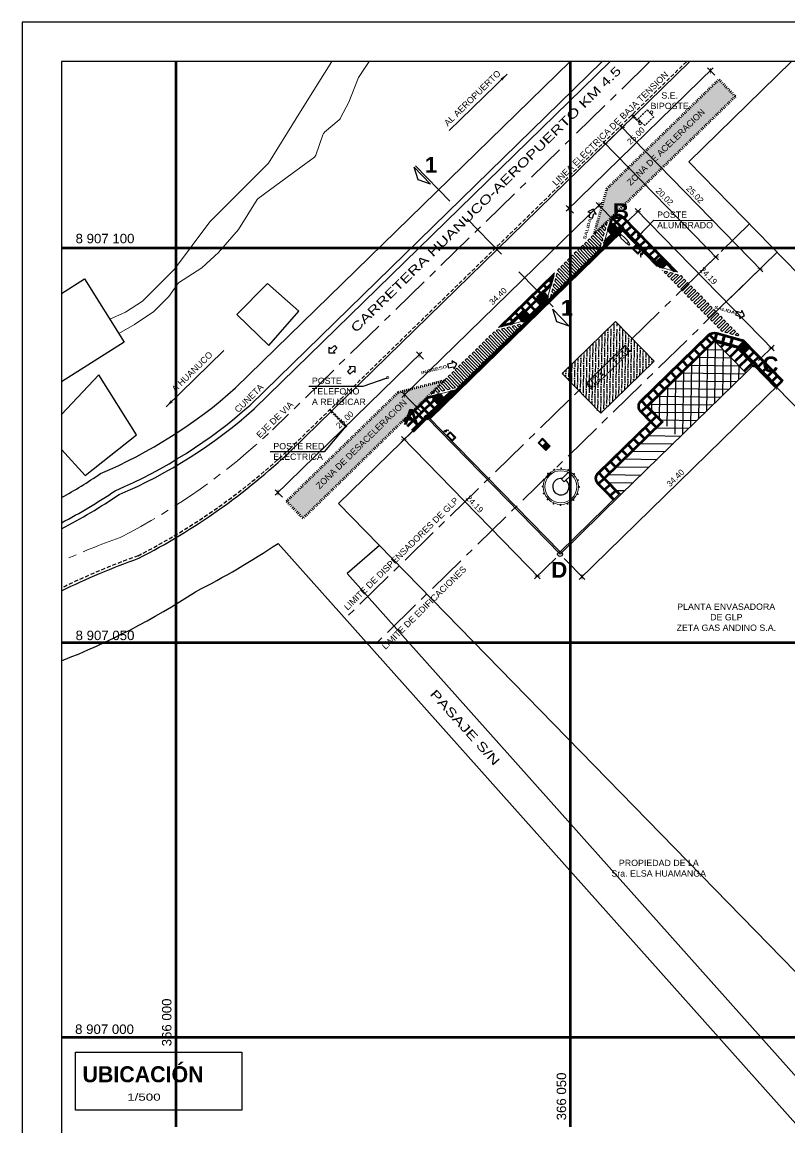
# Model space of a CAD drawing. Header units: millimetres. Extents: x 365981 to 366945, y 8906919 to 8907176.
# Drawn here: x 366648.4 to 366745.6, y 8906988.6 to 8907128.6 of the extents above; entities that cross this region are included whole.
import ezdxf
from ezdxf.enums import TextEntityAlignment as Align

# ---------------------------------------------------------------- set-up
doc = ezdxf.new("R2010")
doc.units = ezdxf.units.MM
for name, pattern in [('CENTER', [2, 1.25, -0.25, 0.25, -0.25]), ('DASHED2', [0.375, 0.25, -0.125]), ('DOT2', [3.175, 0, -3.175]), ('HIDDEN', [0.375, 0.25, -0.125])]:
    doc.linetypes.add(name, pattern=pattern)
for name, color, linetype, lineweight in [('005', 8, 'Continuous', 80), ('02', 2, 'Continuous', 20), ('MURO 2', 4, 'Continuous', 30), ('muro02', 3, 'Continuous', 18)]:
    doc.layers.add(name, color=color, linetype=linetype, lineweight=lineweight)
for name, color, linetype in [('01', 1, 'Continuous'), ('015', 40, 'Continuous'), ('02 texto', 2, 'Continuous'), ('03', 3, 'Continuous'), ('04', 4, 'Continuous'), ('AMBIENTES', 3, 'Continuous'), ('COTAS', 254, 'Continuous'), ('PROYECCIONES', 40, 'DASHED2'), ('VERTICES', 3, 'Continuous')]:
    doc.layers.add(name, color=color, linetype=linetype)
doc.styles.add('GRANDE', font='', dxfattribs={"height": 0.3})
doc.styles.add('ROMANS', font='arial.ttf', dxfattribs={"height": 0.2})
doc.styles.get("Standard").update_dxf_attribs({"font": 'arial.ttf'})
doc.styles.add('SUB-TITULOS', font='', dxfattribs={"width": 1.3, "height": 1.5})
doc.styles.add('SWIS721THBT', font='', dxfattribs={"height": 0.75})
doc.styles.add('TITLEINFO', font='arial.ttf', dxfattribs={"height": 0.2})
doc.styles.add('VERTICES', font='sanssb__.ttf')
doc.styles.get('GRANDE').set_extended_font_data('Copperplate Gothic Bold', bold=True)
doc.styles.get('SUB-TITULOS').set_extended_font_data('Arial', bold=True)
doc.styles.get('SWIS721THBT').set_extended_font_data('Swis721 Th BT')
doc.dimstyles.new('COTA UBIC', dxfattribs={"dimscale": 0.5, "dimtxt": 3, "dimasz": 1, "dimexe": 1, "dimexo": 1.5, "dimtad": 1, "dimzin": 4, "dimdsep": 46, "dimtxsty": 'SWIS721THBT', "dimblk1": 'ARCHTICK', "dimblk2": 'ARCHTICK', "dimsah": 1, "dimcen": 2.5, "dimdle": 1, "dimclrt": 3, "dimadec": 0, "dimazin": 0, "dimtfac": 1, "dimtmove": 2, "dimatfit": 0, "dimldrblk": 'ARCHTICK', "dimfxl": 1, "dimtolj": 1, "dimtzin": 0, "dimarcsym": 0})
doc.dimstyles.new('PARAPLANTA100', dxfattribs={"dimscale": 0.1, "dimtxt": 1.25, "dimasz": 1, "dimexe": 1, "dimexo": 1.5, "dimtad": 1, "dimzin": 4, "dimdsep": 46, "dimtxsty": 'ROMANS', "dimblk": 'ARCHTICK', "dimcen": 2.5, "dimdle": 1, "dimclrt": 2, "dimadec": 0, "dimazin": 0, "dimtfac": 1, "dimtmove": 2, "dimatfit": 3, "dimldrblk": 'ARCHTICK', "dimfxl": 1, "dimtolj": 1, "dimtzin": 0, "dimarcsym": 0})
doc.dimstyles.get("Standard").update_dxf_attribs({"dimtxt": 0.18, "dimasz": 0.18, "dimexe": 0.18, "dimexo": 0.0625, "dimgap": 0.09, "dimtad": 0, "dimtih": 1, "dimtoh": 1, "dimdec": 4, "dimzin": 0, "dimdsep": 46, "dimtxsty": 'Standard', "dimcen": 0.09, "dimadec": 0, "dimazin": 0, "dimtfac": 1, "dimtdec": 4, "dimtofl": 0, "dimtmove": 0, "dimatfit": 3, "dimfxl": 1, "dimtolj": 1, "dimtzin": 0, "dimarcsym": 0})
pattern_1 = [(37.5, (139839.27506, 722722.1567), (-0.015748339527, 0.481705942253), [0, -0.38, 0, -0.425, 0, -0.40625]), (7.5, (139839.27506, 722722.1567), (0.442444176317, 0.705536516307), [0, -0.205, 0, -0.3425, 0, -0.13125]), (327.5, (139838.96756, 722722.1567), (0.778535465438, 0.001414763384), [0, -0.125, 0, -0.45, 0, -0.5875]), (317.5, (139838.96756, 722722.1567), (0.751531651143, 0.219418891234), [0, -0.0625, 0, -0.295, 0, -0.3375])]

# ---------------------------------------------------------------- blocks, each defined once
blk = doc.blocks.new('_ArchTick')
at = {"color": 0, "linetype": 'ByBlock', "const_width": 0.15}
blk.add_lwpolyline([(-0.5, -0.5), (0.5, 0.5)], dxfattribs=at)
blk = doc.blocks.new('*D65')
at = {"layer": 'COTAS', "color": 0, "lineweight": -2, "ltscale": 2, "transparency": 16777216}
for p, q in [((366720.75, 8907111.61), (366722.73, 8907113.54)), ((366736.7, 8907098.51), (366722.02, 8907113.55)), ((366734.73, 8907097.28), (366736.71, 8907099.21))]:
    blk.add_line(p, q, dxfattribs=at)
at = {"layer": 'Defpoints', "color": 0, "ltscale": 2, "transparency": 16777216}
for p in [(366722.37, 8907113.2), (366720.21, 8907111.09), (366734.19, 8907096.76)]:
    blk.add_point(p, dxfattribs=at)
at = {"layer": 'COTAS', "color": 0, "lineweight": -2, "ltscale": 2, "transparency": 16777216, "xscale": 0.5, "yscale": 0.5, "zscale": 0.5}
for p, rotation in [((366722.37, 8907113.2), 134.2896569517752), ((366736.35, 8907098.87), 314.2896569517752)]:
    blk.add_blockref('_ArchTick', p, dxfattribs=dict(at, rotation=rotation))
at = {"layer": 'COTAS', "color": 3, "ltscale": 2, "transparency": 16777216, "insert": (366729.86, 8907106.51), "char_height": 0.75, "attachment_point": 5, "rotation": 314.2897, "style": 'SWIS721THBT'}
blk.add_mtext('\\A1;20.02', dxfattribs=at)
blk = doc.blocks.new('*D58')
at = {"layer": 'COTAS', "color": 0, "lineweight": -2, "ltscale": 2, "transparency": 16777216}
for p, q in [((366720.75, 8907111.61), (366724.85, 8907115.61)), ((366742.31, 8907096.99), (366724.14, 8907115.62)), ((366738.22, 8907093.7), (366742.32, 8907097.7))]:
    blk.add_line(p, q, dxfattribs=at)
at = {"layer": 'Defpoints', "color": 0, "ltscale": 2, "transparency": 16777216}
for p in [(366724.49, 8907115.26), (366720.21, 8907111.09), (366737.68, 8907093.18)]:
    blk.add_point(p, dxfattribs=at)
at = {"layer": 'COTAS', "color": 0, "lineweight": -2, "ltscale": 2, "transparency": 16777216, "xscale": 0.5, "yscale": 0.5, "zscale": 0.5}
for p, rotation in [((366724.49, 8907115.26), 134.289656952135), ((366741.96, 8907097.35), 314.289656952135)]:
    blk.add_blockref('_ArchTick', p, dxfattribs=dict(at, rotation=rotation))
at = {"layer": 'COTAS', "color": 3, "ltscale": 2, "transparency": 16777216, "insert": (366733.72, 8907106.78), "char_height": 0.75, "attachment_point": 5, "rotation": 314.2897, "style": 'SWIS721THBT'}
blk.add_mtext('\\A1;25.02', dxfattribs=at)
blk = doc.blocks.new('*D59')
at = {"layer": 'COTAS', "color": 0, "lineweight": -2, "ltscale": 2, "transparency": 16777216}
for p, q in [((366717.41, 8907104.65), (366736.02, 8907122.81)), ((366736.22, 8907121.88), (366735.31, 8907122.82)), ((366718.32, 8907104.43), (366717.41, 8907105.36))]:
    blk.add_line(p, q, dxfattribs=at)
at = {"layer": 'Defpoints', "color": 0, "ltscale": 2, "transparency": 16777216}
for p in [(366735.66, 8907122.46), (366736.74, 8907121.35), (366718.85, 8907103.89)]:
    blk.add_point(p, dxfattribs=at)
at = {"layer": 'COTAS', "color": 0, "lineweight": -2, "ltscale": 2, "transparency": 16777216, "xscale": 0.5, "yscale": 0.5, "zscale": 0.5}
for p, rotation in [((366735.66, 8907122.46), 44.28965695500136), ((366717.76, 8907105), 224.2896569550014)]:
    blk.add_blockref('_ArchTick', p, dxfattribs=dict(at, rotation=rotation))
at = {"layer": 'COTAS', "color": 3, "ltscale": 2, "transparency": 16777216, "insert": (366726.23, 8907114.22), "char_height": 0.75, "attachment_point": 5, "rotation": 44.2897, "style": 'SWIS721THBT'}
blk.add_mtext('\\A1;25.00', dxfattribs=at)
blk = doc.blocks.new('*D60')
at = {"layer": 'COTAS', "color": 0, "lineweight": -2, "ltscale": 2, "transparency": 16777216}
for p, q in [((366680.51, 8907068.66), (366699.12, 8907086.81)), ((366699.32, 8907085.89), (366698.41, 8907086.82)), ((366681.43, 8907068.43), (366680.52, 8907069.36))]:
    blk.add_line(p, q, dxfattribs=at)
at = {"layer": 'Defpoints', "color": 0, "ltscale": 2, "transparency": 16777216}
for p in [(366698.76, 8907086.46), (366699.85, 8907085.35), (366681.95, 8907067.89)]:
    blk.add_point(p, dxfattribs=at)
at = {"layer": 'COTAS', "color": 0, "lineweight": -2, "ltscale": 2, "transparency": 16777216, "xscale": 0.5, "yscale": 0.5, "zscale": 0.5}
for p, rotation in [((366698.76, 8907086.46), 44.28965695500136), ((366680.87, 8907069.01), 224.2896569550014)]:
    blk.add_blockref('_ArchTick', p, dxfattribs=dict(at, rotation=rotation))
at = {"layer": 'COTAS', "color": 3, "ltscale": 2, "transparency": 16777216, "insert": (366689.33, 8907078.23), "char_height": 0.75, "attachment_point": 5, "rotation": 44.2897, "style": 'SWIS721THBT'}
blk.add_mtext('\\A1;25.00', dxfattribs=at)
blk = doc.blocks.new('TRANSFEREGLP')
at = {"layer": '01'}
for p, q in [((0.65, 0.3), (0.65, -0.3)), ((0.67, 0.3), (0.67, -0.3)), ((0.7, 0.3), (0.7, -0.3)), ((0.72, 0.3), (0.72, -0.3)), ((0.75, 0.3), (0.75, -0.3)), ((0.78, 0.3), (0.78, -0.3)), ((0.8, 0.3), (0.8, -0.3)), ((0.83, 0.3), (0.83, -0.3)), ((0.85, 0.3), (0.85, -0.3)), ((0.88, 0.3), (0.88, -0.3)), ((0.9, 0.3), (0.9, -0.3)), ((0.93, 0.3), (0.93, -0.3)), ((0.95, 0.3), (0.95, -0.3)), ((0.98, 0.3), (0.98, -0.3)), ((1, 0.3), (1, -0.3)), ((1.03, 0.3), (1.03, -0.3)), ((1.05, 0.3), (1.05, -0.3)), ((1.08, 0.3), (1.08, -0.3)), ((1.1, 0.3), (1.1, -0.3)), ((1.13, 0.3), (1.13, -0.3)), ((1.15, 0.3), (1.15, -0.3)), ((1.18, 0.3), (1.18, -0.3)), ((1.2, 0.3), (1.2, -0.3)), ((1.23, 0.3), (1.23, -0.3))]:
    blk.add_line(p, q, dxfattribs=at)
for points in [[(1.35, 0.4), (-0.05, 0.4), (-0.05, -0.4), (1.35, -0.4)], [(1.3, 0.35), (0, 0.35), (0, -0.35), (1.3, -0.35)], [(1.25, 0.3), (0.05, 0.3), (0.05, -0.3), (1.25, -0.3)]]:
    blk.add_lwpolyline(points, close=True, dxfattribs=at)
blk = doc.blocks.new('*D61')
at = {"layer": 'COTAS', "color": 0, "lineweight": -2, "ltscale": 2, "transparency": 16777216}
for p, q in [((366696.57, 8907081.04), (366721.91, 8907105.76)), ((366723.82, 8907103.09), (366721.21, 8907105.77)), ((366699.2, 8907079.06), (366696.58, 8907081.75))]:
    blk.add_line(p, q, dxfattribs=at)
at = {"layer": 'Defpoints', "color": 0, "ltscale": 2, "transparency": 16777216}
for p in [(366721.55, 8907105.41), (366724.35, 8907102.55), (366699.72, 8907078.52)]:
    blk.add_point(p, dxfattribs=at)
at = {"layer": 'COTAS', "color": 0, "lineweight": -2, "ltscale": 2, "transparency": 16777216, "xscale": 0.5, "yscale": 0.5, "zscale": 0.5}
for p, rotation in [((366721.55, 8907105.41), 44.28965694932911), ((366696.93, 8907081.39), 224.2896569493291)]:
    blk.add_blockref('_ArchTick', p, dxfattribs=dict(at, rotation=rotation))
at = {"layer": 'COTAS', "color": 3, "ltscale": 2, "transparency": 16777216, "insert": (366708.76, 8907093.89), "char_height": 0.75, "attachment_point": 5, "rotation": 44.2897, "style": 'SWIS721THBT'}
blk.add_mtext('\\A1;34.40', dxfattribs=at)
blk = doc.blocks.new('*D62')
at = {"layer": 'COTAS', "color": 0, "lineweight": -2, "ltscale": 2, "transparency": 16777216}
for p, q in [((366724.88, 8907103.07), (366726.85, 8907104.99)), ((366726.15, 8907105), (366743.74, 8907086.97)), ((366741.78, 8907085.76), (366743.74, 8907087.68))]:
    blk.add_line(p, q, dxfattribs=at)
at = {"layer": 'Defpoints', "color": 0, "ltscale": 2, "transparency": 16777216}
for p in [(366724.35, 8907102.55), (366743.39, 8907087.33), (366741.24, 8907085.23)]:
    blk.add_point(p, dxfattribs=at)
at = {"layer": 'COTAS', "color": 0, "lineweight": -2, "ltscale": 2, "transparency": 16777216, "xscale": 0.5, "yscale": 0.5, "zscale": 0.5}
for p, rotation in [((366726.5, 8907104.64), 134.2896569620756), ((366743.39, 8907087.33), 314.2896569620756)]:
    blk.add_blockref('_ArchTick', p, dxfattribs=dict(at, rotation=rotation))
at = {"layer": 'COTAS', "color": 3, "ltscale": 2, "transparency": 16777216, "insert": (366735.43, 8907096.47), "char_height": 0.75, "attachment_point": 5, "rotation": 314.2897, "style": 'SWIS721THBT'}
blk.add_mtext('\\A1;24.19', dxfattribs=at)
blk = doc.blocks.new('*D63')
at = {"layer": 'COTAS', "color": 0, "lineweight": -2, "ltscale": 2, "transparency": 16777216}
for p, q in [((366699.18, 8907078), (366696.5, 8907075.38)), ((366696.51, 8907076.09), (366714.1, 8907058.06)), ((366716.07, 8907060.69), (366713.39, 8907058.07))]:
    blk.add_line(p, q, dxfattribs=at)
at = {"layer": 'Defpoints', "color": 0, "ltscale": 2, "transparency": 16777216}
for p in [(366699.72, 8907078.52), (366716.61, 8907061.21), (366713.75, 8907058.42)]:
    blk.add_point(p, dxfattribs=at)
at = {"layer": 'COTAS', "color": 0, "lineweight": -2, "ltscale": 2, "transparency": 16777216, "xscale": 0.5, "yscale": 0.5, "zscale": 0.5}
for p, rotation in [((366696.86, 8907075.73), 134.2896569435139), ((366713.75, 8907058.42), 314.2896569435139)]:
    blk.add_blockref('_ArchTick', p, dxfattribs=dict(at, rotation=rotation))
at = {"layer": 'COTAS', "color": 3, "ltscale": 2, "transparency": 16777216, "insert": (366705.79, 8907067.55), "char_height": 0.75, "attachment_point": 5, "rotation": 314.2897, "style": 'SWIS721THBT'}
blk.add_mtext('\\A1;24.19', dxfattribs=at)
blk = doc.blocks.new('*D64')
at = {"layer": 'COTAS', "color": 0, "lineweight": -2, "ltscale": 2, "transparency": 16777216}
for p, q in [((366741.76, 8907084.7), (366744.38, 8907082.01)), ((366719.05, 8907058), (366744.39, 8907082.72)), ((366717.14, 8907060.67), (366719.75, 8907057.99))]:
    blk.add_line(p, q, dxfattribs=at)
at = {"layer": 'Defpoints', "color": 0, "ltscale": 2, "transparency": 16777216}
for p in [(366741.24, 8907085.23), (366744.03, 8907082.37), (366716.61, 8907061.21)]:
    blk.add_point(p, dxfattribs=at)
at = {"layer": 'COTAS', "color": 0, "lineweight": -2, "ltscale": 2, "transparency": 16777216, "xscale": 0.5, "yscale": 0.5, "zscale": 0.5}
for p, rotation in [((366744.03, 8907082.37), 44.28965695100803), ((366719.4, 8907058.35), 224.2896569510081)]:
    blk.add_blockref('_ArchTick', p, dxfattribs=dict(at, rotation=rotation))
at = {"layer": 'COTAS', "color": 3, "ltscale": 2, "transparency": 16777216, "insert": (366731.24, 8907070.85), "char_height": 0.75, "attachment_point": 5, "rotation": 44.2897, "style": 'SWIS721THBT'}
blk.add_mtext('\\A1;34.40', dxfattribs=at)

msp = doc.modelspace()

# ---------------------------------------------------------------- hatches: boundary and pattern name
at = {"layer": '005', "ltscale": 2}
h = msp.add_hatch(dxfattribs=at)
h.set_pattern_fill('AR-SAND', color=256, scale=0.25)
h.set_pattern_definition(pattern_1)
h.paths.add_polyline_path([(366738.839, 8907119.2), (366736.744, 8907121.347), (366722.568, 8907107.518), (366720.943, 8907101.742)])
at = {"layer": '005'}
h = msp.add_hatch(dxfattribs=at)
h.set_pattern_fill('_USER', color=256, scale=0.2, angle=-45.71034, pattern_type=0)
h.set_pattern_definition([(314.289657, (368081.1829, 8907846.1163), (0.14316376, 0.139657215), [])])
h.paths.add_polyline_path([(366724.485, 8907102.194), (366724.345, 8907102.337), (366699.968, 8907078.557), (366700.108, 8907078.414)])
at = {"layer": '005', "ltscale": 2}
h = msp.add_hatch(dxfattribs=at)
h.set_pattern_fill('AR-SAND', color=256, scale=0.25)
h.set_pattern_definition(pattern_1)
h.paths.add_polyline_path([(366701.94, 8907083.205), (366696.126, 8907081.724), (366681.95, 8907067.895), (366684.045, 8907065.747)])
at = {"layer": '015', "ltscale": 4}
h = msp.add_hatch(dxfattribs=at)
h.set_pattern_fill('ANSI36', color=256, scale=3, angle=224.03876, style=0)
h.set_pattern_definition([(269.0387633063, (5892911.1475, 2865492.42896), (0.363938005065, -0.662448632703), [0.9375, -0.1875, 0, -0.1875])])
h.paths.add_polyline_path([(366723.664, 8907090.678), (366716.872, 8907084.11), (366721.738, 8907079.078), (366728.53, 8907085.646)])
at = {"layer": '015', "ltscale": 2}
h = msp.add_hatch(dxfattribs=at)
h.set_pattern_fill('_USER', color=256, angle=179.28966, pattern_type=0)
h.set_pattern_definition([(179.28965695, (5918999.9012, 2889865.4476), (-0.01239750743, -0.99992314795), [])])
h.paths.add_polyline_path([(366740.165, 8907084.186), (366736.255, 8907088.194), (366727.769, 8907079.916), (366729.689, 8907077.948), (366722.352, 8907070.79), (366724.342, 8907068.75)])
h = msp.add_hatch(dxfattribs=at)
h.set_pattern_fill('_USER', color=256, angle=89.28966, pattern_type=0)
h.set_pattern_definition([(89.28965695, (139838.3186, 722734.6785), (-0.99992314795, 0.01239750743), [])])
h.paths.add_polyline_path([(366727.769, 8907079.916), (366731.68, 8907075.908), (366740.165, 8907084.186), (366736.255, 8907088.194)])

# ---------------------------------------------------------------- linework, layer by layer
at = {"color": 2}
msp.add_lwpolyline([(366945.436, 8907128.622), (366648.436, 8907128.622), (366648.436, 8906918.622), (366945.436, 8906918.622)], close=True, dxfattribs=at)
at = {"color": 5}
msp.add_lwpolyline([(366940.436, 8907123.622), (366653.436, 8907123.622), (366653.436, 8906923.622), (366940.436, 8906923.622)], close=True, dxfattribs=at)
at = {"layer": '005', "color": 8}
for p, q in [((366667.909, 8907123.622), (366667.909, 8906988.622)), ((366717.909, 8907123.622), (366717.909, 8906988.622)), ((366653.436, 8907100), (366855.047, 8907100)), ((366653.436, 8907050), (366855.047, 8907050)), ((366653.436, 8907000), (366855.047, 8907000))]:
    msp.add_line(p, q, dxfattribs=at)
at = {"layer": '005'}
for p, q in [((366724.349, 8907102.69), (366723.232, 8907103.836)), ((366722.658, 8907102.297), (366723.304, 8907103.067)), ((366723.304, 8907103.067), (366722.712, 8907102.49)), ((366723.373, 8907101.85), (366722.787, 8907102.451)), ((366723.452, 8907101.912), (366722.851, 8907102.528)), ((366723.53, 8907101.975), (366722.916, 8907102.605)), ((366723.043, 8907102.813), (366722.937, 8907102.921)), ((366723.609, 8907102.038), (366722.981, 8907102.682)), ((366723.688, 8907102.1), (366723.045, 8907102.759)), ((366723.766, 8907102.163), (366723.11, 8907102.836)), ((366723.845, 8907102.226), (366723.174, 8907102.913)), ((366723.923, 8907102.288), (366723.239, 8907102.99)), ((366724.002, 8907102.351), (366723.304, 8907103.067)), ((366724.349, 8907102.69), (366725.065, 8907103.389)), ((366724.943, 8907102.082), (366725.659, 8907102.78)), ((366723.216, 8907101.724), (366722.224, 8907100.757)), ((366722.658, 8907102.297), (366723.216, 8907101.724)), ((366723.295, 8907101.787), (366722.722, 8907102.374)), ((366723.216, 8907101.724), (366724.002, 8907102.351)), ((366725.537, 8907101.473), (366726.252, 8907102.172)), ((366726.13, 8907100.865), (366726.846, 8907101.563)), ((366726.724, 8907100.256), (366727.439, 8907100.955)), ((366727.317, 8907099.648), (366728.033, 8907100.346)), ((366727.317, 8907099.648), (366728.033, 8907100.346)), ((366727.911, 8907099.04), (366728.627, 8907099.738)), ((366728.504, 8907098.431), (366729.22, 8907099.129)), ((366729.504, 8907098.838), (366728.788, 8907098.14)), ((366729.567, 8907098.76), (366728.865, 8907098.075)), ((366729.629, 8907098.681), (366728.942, 8907098.011)), ((366729.692, 8907098.602), (366729.019, 8907097.946)), ((366729.755, 8907098.524), (366729.096, 8907097.881)), ((366729.818, 8907098.445), (366729.173, 8907097.817)), ((366729.88, 8907098.367), (366729.25, 8907097.752)), ((366729.943, 8907098.288), (366729.327, 8907097.688)), ((366730.006, 8907098.21), (366729.404, 8907097.623)), ((366730.131, 8907098.053), (366729.504, 8907098.838)), ((366729.558, 8907097.494), (366728.788, 8907098.14)), ((366730.068, 8907098.131), (366729.481, 8907097.558)), ((366729.558, 8907097.494), (366730.131, 8907098.053)), ((366730.133, 8907098.05), (366731.101, 8907097.058)), ((366713.722, 8907093.72), (366715.553, 8907095.507)), ((366715.511, 8907095.725), (366715.222, 8907096.021)), ((366714.507, 8907094.347), (366713.722, 8907093.72)), ((366714.209, 8907094.195), (366713.79, 8907094.625)), ((366714.743, 8907093.389), (366714.115, 8907094.033)), ((366714.808, 8907093.466), (366714.193, 8907094.096)), ((366714.872, 8907093.543), (366714.272, 8907094.159)), ((366714.937, 8907093.62), (366714.35, 8907094.221)), ((366715.002, 8907093.697), (366714.429, 8907094.284)), ((366714.925, 8907094.893), (366714.506, 8907095.323)), ((366714.507, 8907094.347), (366715.499, 8907095.314)), ((366714.507, 8907094.347), (366715.066, 8907093.774)), ((366713.476, 8907092.083), (366712.358, 8907093.228)), ((366714.191, 8907092.781), (366713.074, 8907093.926)), ((366714.42, 8907093.004), (366713.722, 8907093.72)), ((366714.485, 8907093.081), (366713.8, 8907093.783)), ((366714.549, 8907093.158), (366713.879, 8907093.845)), ((366714.614, 8907093.235), (366713.958, 8907093.908)), ((366714.679, 8907093.312), (366714.036, 8907093.971)), ((366715.066, 8907093.774), (366714.42, 8907093.004)), ((366712, 8907092.04), (366710.169, 8907090.254)), ((366711.354, 8907091.271), (366710.362, 8907090.303)), ((366711.346, 8907091.402), (366710.927, 8907091.831)), ((366711.354, 8907091.271), (366712, 8907092.04)), ((366711.354, 8907091.271), (366711.913, 8907090.698)), ((366711.991, 8907090.761), (366711.419, 8907091.348)), ((366712.07, 8907090.823), (366711.483, 8907091.425)), ((366712.149, 8907090.886), (366711.548, 8907091.502)), ((366712.227, 8907090.949), (366711.613, 8907091.579)), ((366712.76, 8907091.384), (366711.643, 8907092.53)), ((366712.306, 8907091.011), (366711.677, 8907091.656)), ((366712.384, 8907091.074), (366711.742, 8907091.733)), ((366712.463, 8907091.137), (366711.806, 8907091.81)), ((366712.541, 8907091.199), (366711.871, 8907091.887)), ((366711.913, 8907090.698), (366712.699, 8907091.325)), ((366712.62, 8907091.262), (366711.936, 8907091.963)), ((366712.699, 8907091.325), (366712, 8907092.04)), ((366710.63, 8907090.704), (366710.211, 8907091.133)), ((366735.796, 8907087.886), (366735.097, 8907088.602)), ((366736.227, 8907088.306), (366735.529, 8907089.022)), ((366736.227, 8907088.306), (366736.481, 8907089.199)), ((366736.481, 8907089.199), (366736.227, 8907088.306)), ((366737.225, 8907088.024), (366737.479, 8907088.916)), ((366737.479, 8907088.916), (366737.225, 8907088.024)), ((366738.223, 8907087.742), (366738.478, 8907088.634)), ((366738.478, 8907088.634), (366738.223, 8907087.742)), ((366734.311, 8907086.437), (366733.612, 8907087.153)), ((366735.053, 8907087.161), (366734.355, 8907087.877)), ((366736.227, 8907088.306), (366739.201, 8907087.466)), ((366736.255, 8907088.194), (366736.255, 8907088.194)), ((366736.255, 8907088.194), (366738.859, 8907087.458)), ((366736.399, 8907088.047), (366736.483, 8907088.13)), ((366736.992, 8907087.439), (366737.427, 8907087.863)), ((366737.586, 8907086.83), (366738.371, 8907087.596)), ((366738.179, 8907086.222), (366739.146, 8907087.165)), ((366739.864, 8907088.075), (366739.22, 8907087.447)), ((366739.291, 8907087.516), (366739.918, 8907086.731)), ((366739.354, 8907087.438), (366739.941, 8907088.01)), ((366739.417, 8907087.359), (366740.018, 8907087.946)), ((366739.479, 8907087.281), (366740.095, 8907087.881)), ((366739.542, 8907087.202), (366740.172, 8907087.817)), ((366739.605, 8907087.124), (366740.249, 8907087.752)), ((366739.864, 8907088.075), (366739.638, 8907088.306)), ((366739.667, 8907087.045), (366740.326, 8907087.687)), ((366739.73, 8907086.966), (366740.403, 8907087.623)), ((366739.793, 8907086.888), (366740.48, 8907087.558)), ((366739.855, 8907086.809), (366740.557, 8907087.494)), ((366739.864, 8907088.075), (366740.634, 8907087.429)), ((366739.918, 8907086.731), (366740.634, 8907087.429)), ((366732.825, 8907084.988), (366732.127, 8907085.704)), ((366733.568, 8907085.713), (366732.87, 8907086.429)), ((366738.773, 8907085.613), (366739.739, 8907086.556)), ((366739.366, 8907085.005), (366740.333, 8907085.948)), ((366740.512, 8907086.122), (366741.227, 8907086.821)), ((366741.105, 8907085.514), (366741.821, 8907086.212)), ((366741.699, 8907084.905), (366742.414, 8907085.604)), ((366731.34, 8907083.54), (366730.642, 8907084.256)), ((366732.083, 8907084.264), (366731.385, 8907084.98)), ((366739.96, 8907084.397), (366740.926, 8907085.339)), ((366742.292, 8907084.297), (366743.008, 8907084.995)), ((366742.886, 8907083.688), (366743.602, 8907084.387)), ((366729.855, 8907082.091), (366729.157, 8907082.807)), ((366730.598, 8907082.815), (366729.9, 8907083.531)), ((366743.479, 8907083.08), (366744.195, 8907083.778)), ((366744.073, 8907082.472), (366744.789, 8907083.17)), ((366701.343, 8907081.505), (366700.557, 8907080.878)), ((366700.557, 8907080.878), (366701.149, 8907081.455)), ((366701.837, 8907080.855), (366701.264, 8907081.442)), ((366701.343, 8907081.505), (366701.902, 8907080.932)), ((366701.549, 8907080.449), (366702.909, 8907081.775)), ((366701.902, 8907080.932), (366702.894, 8907081.9)), ((366729.113, 8907081.367), (366728.415, 8907082.083)), ((366700.004, 8907078.942), (366698.887, 8907080.087)), ((366700.72, 8907079.64), (366699.603, 8907080.785)), ((366701.256, 8907080.162), (366700.557, 8907080.878)), ((366700.738, 8907081.054), (366700.587, 8907081.209)), ((366701.32, 8907080.239), (366700.636, 8907080.941)), ((366701.385, 8907080.316), (366700.715, 8907081.003)), ((366701.449, 8907080.393), (366700.793, 8907081.066)), ((366701.514, 8907080.47), (366700.872, 8907081.129)), ((366701.579, 8907080.547), (366700.95, 8907081.191)), ((366701.643, 8907080.624), (366701.029, 8907081.254)), ((366701.708, 8907080.701), (366701.107, 8907081.317)), ((366701.772, 8907080.778), (366701.186, 8907081.379)), ((366701.902, 8907080.932), (366701.256, 8907080.162)), ((366727.628, 8907079.918), (366726.93, 8907080.634)), ((366728.37, 8907080.642), (366727.672, 8907081.358)), ((366698.573, 8907077.545), (366697.456, 8907078.69)), ((366699.289, 8907078.243), (366698.171, 8907079.389)), ((366727.628, 8907079.918), (366726.912, 8907079.22)), ((366728.239, 8907079.292), (366727.523, 8907078.593)), ((366728.85, 8907078.665), (366728.134, 8907077.967)), ((366728.097, 8907076.534), (366727.398, 8907077.249)), ((366728.832, 8907077.251), (366728.134, 8907077.967)), ((366726.625, 8907075.098), (366725.927, 8907075.814)), ((366727.361, 8907075.816), (366726.663, 8907076.532)), ((366725.889, 8907074.381), (366725.191, 8907075.096)), ((366724.418, 8907072.945), (366723.72, 8907073.661)), ((366725.154, 8907073.663), (366724.455, 8907074.379)), ((366722.947, 8907071.51), (366722.248, 8907072.226)), ((366723.682, 8907072.227), (366722.984, 8907072.943)), ((366722.211, 8907070.792), (366721.495, 8907070.094)), ((366722.211, 8907070.792), (366721.513, 8907071.508)), ((366722.949, 8907070.036), (366722.233, 8907069.338)), ((366723.686, 8907069.28), (366722.97, 8907068.582))]:
    msp.add_line(p, q, dxfattribs=at)
at = {"layer": '005', "linetype": 'DOT2', "ltscale": 0.05}
for points in [[(366736.744, 8907121.347), (366738.839, 8907119.2), (366720.943, 8907101.742), (366722.568, 8907107.518), (366736.744, 8907121.347)], [(366681.95, 8907067.895), (366696.126, 8907081.724), (366701.94, 8907083.205), (366684.045, 8907065.747), (366681.95, 8907067.895)]]:
    msp.add_lwpolyline(points, dxfattribs=at)
at = {"layer": '005'}
for points in [[(366731.294, 8907097.003), (366724.576, 8907103.89, 0.4142136), (366723.304, 8907103.905), (366723.18, 8907103.784), (366722.855, 8907102.629)], [(366723.415, 8907068.125), (366721.425, 8907070.165, -0.4142136), (366721.441, 8907071.438), (366728.134, 8907077.967), (366726.842, 8907079.291, -0.4142136), (366726.858, 8907080.564), (366735.427, 8907088.924, -0.2682782), (366736.495, 8907089.195), (366739.831, 8907088.252), (366744.82, 8907083.138)]]:
    msp.add_lwpolyline(points, format="xyb", dxfattribs=at)
for points in [[(366723.443, 8907102.924), (366724.507, 8907103.961)], [(366722.17, 8907100.564), (366724.349, 8907102.69), (366729.365, 8907097.548)], [(366710.312, 8907090.393), (366709.149, 8907090.097), (366715.735, 8907096.522), (366715.41, 8907095.367)], [(366712.14, 8907091.897), (366713.861, 8907093.577)], [(366715.012, 8907093.581), (366712.359, 8907090.994)], [(366736.227, 8907088.306), (366727.628, 8907079.918), (366729.548, 8907077.95), (366722.211, 8907070.792), (366724.131, 8907068.824)], [(366744.104, 8907082.44), (366739.201, 8907087.466)], [(366697.861, 8907076.85), (366703.087, 8907081.949)], [(366701.006, 8907081.316), (366699.843, 8907081.019), (366696.743, 8907077.996)], [(366697.302, 8907077.423), (366700.697, 8907080.735)]]:
    msp.add_lwpolyline(points, dxfattribs=at)
msp.add_lwpolyline([(366700.108, 8907078.414), (366724.485, 8907102.194), (366724.345, 8907102.337), (366699.968, 8907078.557)], close=True, dxfattribs=at)
at = {"layer": '015', "linetype": 'HIDDEN', "ltscale": 2}
msp.add_line((366732.64, 8907123.602), (366682.439, 8907074.631), dxfattribs=at)
at = {"layer": '015', "linetype": 'HIDDEN'}
for points in [[(366726.633, 8907115.881), (366725.702, 8907116.835), (366725.775, 8907116.905), (366726.706, 8907115.952)], [(366689.354, 8907077.471), (366687.402, 8907079.472), (366687.474, 8907079.543), (366689.427, 8907077.542)]]:
    msp.add_lwpolyline(points, dxfattribs=at)
msp.add_lwpolyline([(366727.348, 8907115.506), (366726.51, 8907116.365), (366727.656, 8907117.483), (366728.494, 8907116.624)], close=True, dxfattribs=at)
at = {"layer": '015'}
for points in [[(366722.124, 8907101.509), (366722.218, 8907101.842), (366721.646, 8907102.428), (366721.432, 8907102.219)], [(366722.312, 8907102.176), (366722.406, 8907102.509), (366722.076, 8907102.847), (366721.861, 8907102.638)], [(366722.499, 8907102.843), (366722.593, 8907103.176), (366722.505, 8907103.266), (366722.291, 8907103.057)], [(366721.4, 8907099.673), (366721.615, 8907099.883), (366720.358, 8907101.171), (366720.143, 8907100.962)], [(366721.749, 8907100.175), (366721.843, 8907100.509), (366720.787, 8907101.59), (366720.573, 8907101.381)], [(366721.937, 8907100.842), (366722.03, 8907101.176), (366721.217, 8907102.009), (366721.002, 8907101.8)], [(366720.112, 8907098.417), (366720.326, 8907098.626), (366719.07, 8907099.915), (366718.855, 8907099.705)], [(366720.541, 8907098.836), (366720.756, 8907099.045), (366719.499, 8907100.334), (366719.284, 8907100.124)], [(366720.971, 8907099.255), (366721.185, 8907099.464), (366719.928, 8907100.752), (366719.714, 8907100.543)], [(366718.394, 8907096.741), (366718.608, 8907096.95), (366717.352, 8907098.239), (366717.137, 8907098.029)], [(366718.823, 8907097.16), (366719.038, 8907097.369), (366717.781, 8907098.658), (366717.566, 8907098.448)], [(366719.253, 8907097.579), (366719.467, 8907097.788), (366718.211, 8907099.077), (366717.996, 8907098.867)], [(366719.682, 8907097.998), (366719.897, 8907098.207), (366718.64, 8907099.496), (366718.425, 8907099.286)], [(366717.105, 8907095.484), (366717.32, 8907095.693), (366716.231, 8907096.809), (366716.138, 8907096.476)], [(366717.964, 8907096.322), (366718.179, 8907096.531), (366716.922, 8907097.82), (366716.707, 8907097.61)], [(366729.618, 8907097.165), (366729.608, 8907097.156), (366729.592, 8907097.172), (366729.592, 8907097.172)], [(366730.284, 8907096.977), (366730.027, 8907096.727), (366729.818, 8907096.941), (366729.951, 8907097.071)], [(366730.95, 8907096.789), (366730.446, 8907096.297), (366730.237, 8907096.512), (366730.617, 8907096.883)], [(366716.246, 8907094.646), (366716.461, 8907094.855), (366715.856, 8907095.475), (366715.762, 8907095.142)], [(366716.676, 8907095.065), (366716.891, 8907095.274), (366716.044, 8907096.142), (366715.95, 8907095.809)], [(366731.617, 8907096.6), (366730.865, 8907095.868), (366730.656, 8907096.082), (366731.283, 8907096.695)], [(366732.143, 8907096.276), (366731.284, 8907095.438), (366731.075, 8907095.653), (366731.934, 8907096.491)], [(366732.562, 8907095.846), (366731.703, 8907095.009), (366731.494, 8907095.223), (366732.353, 8907096.061)], [(366732.981, 8907095.417), (366732.122, 8907094.579), (366731.913, 8907094.794), (366732.772, 8907095.632)], [(366715.387, 8907093.808), (366715.602, 8907094.017), (366715.481, 8907094.141), (366715.387, 8907093.808)], [(366715.817, 8907094.227), (366716.032, 8907094.436), (366715.67, 8907094.807), (366715.575, 8907094.475)], [(366733.4, 8907094.988), (366732.541, 8907094.15), (366732.332, 8907094.364), (366733.191, 8907095.202)], [(366733.819, 8907094.558), (366732.96, 8907093.72), (366732.751, 8907093.935), (366733.61, 8907094.773)], [(366734.238, 8907094.129), (366733.379, 8907093.291), (366733.17, 8907093.505), (366734.029, 8907094.343)], [(366734.657, 8907093.699), (366733.798, 8907092.861), (366733.589, 8907093.076), (366734.448, 8907093.914)], [(366735.076, 8907093.27), (366734.217, 8907092.432), (366734.008, 8907092.646), (366734.867, 8907093.484)], [(366735.495, 8907092.84), (366734.636, 8907092.002), (366734.427, 8907092.217), (366735.286, 8907093.055)], [(366735.914, 8907092.411), (366735.055, 8907091.573), (366734.846, 8907091.787), (366735.705, 8907092.625)], [(366736.333, 8907091.981), (366735.474, 8907091.143), (366735.265, 8907091.358), (366736.123, 8907092.196)], [(366736.752, 8907091.552), (366735.893, 8907090.714), (366735.683, 8907090.928), (366736.542, 8907091.766)], [(366737.171, 8907091.122), (366736.312, 8907090.284), (366736.102, 8907090.499), (366736.961, 8907091.337)], [(366710.583, 8907089.121), (366710.797, 8907089.33), (366710.193, 8907089.95), (366709.857, 8907089.865)], [(366711.012, 8907089.54), (366711.227, 8907089.749), (366710.864, 8907090.121), (366710.528, 8907090.036)], [(366711.441, 8907089.959), (366711.656, 8907090.168), (366711.535, 8907090.292), (366711.2, 8907090.207)], [(366737.59, 8907090.693), (366736.731, 8907089.855), (366736.521, 8907090.069), (366737.38, 8907090.907)], [(366738.009, 8907090.263), (366737.15, 8907089.425), (366736.94, 8907089.64), (366737.799, 8907090.478)], [(366738.428, 8907089.834), (366737.816, 8907089.237), (366737.483, 8907089.331), (366738.218, 8907090.048)], [(366708.435, 8907087.026), (366708.65, 8907087.235), (366707.393, 8907088.524), (366707.178, 8907088.314)], [(366708.865, 8907087.445), (366709.079, 8907087.654), (366707.822, 8907088.943), (366707.608, 8907088.733)], [(366709.294, 8907087.864), (366709.509, 8907088.073), (366708.252, 8907089.362), (366708.037, 8907089.152)], [(366709.724, 8907088.283), (366709.938, 8907088.492), (366708.85, 8907089.608), (366708.514, 8907089.523)], [(366710.153, 8907088.702), (366710.368, 8907088.911), (366709.521, 8907089.779), (366709.185, 8907089.694)], [(366738.847, 8907089.404), (366738.482, 8907089.049), (366738.149, 8907089.143), (366738.637, 8907089.619)], [(366739.266, 8907088.975), (366739.149, 8907088.86), (366738.815, 8907088.954), (366739.056, 8907089.189)], [(366707.147, 8907085.769), (366707.361, 8907085.979), (366706.104, 8907087.267), (366705.89, 8907087.058)], [(366707.576, 8907086.188), (366707.791, 8907086.397), (366706.534, 8907087.686), (366706.319, 8907087.476)], [(366708.006, 8907086.607), (366708.22, 8907086.816), (366706.963, 8907088.105), (366706.749, 8907087.895)], [(366705.858, 8907084.512), (366706.073, 8907084.722), (366704.816, 8907086.01), (366704.601, 8907085.801)], [(366706.288, 8907084.931), (366706.502, 8907085.141), (366705.245, 8907086.429), (366705.031, 8907086.22)], [(366706.717, 8907085.35), (366706.932, 8907085.56), (366705.675, 8907086.848), (366705.46, 8907086.639)], [(366704.14, 8907082.836), (366704.355, 8907083.046), (366703.098, 8907084.334), (366702.883, 8907084.125)], [(366704.57, 8907083.255), (366704.784, 8907083.465), (366703.527, 8907084.753), (366703.313, 8907084.544)], [(366704.999, 8907083.674), (366705.214, 8907083.884), (366703.957, 8907085.172), (366703.742, 8907084.963)], [(366705.429, 8907084.093), (366705.643, 8907084.303), (366704.386, 8907085.591), (366704.172, 8907085.382)], [(366702.368, 8907082.075), (366702.704, 8907082.161), (366701.81, 8907083.077), (366701.595, 8907082.868)], [(366703.039, 8907082.246), (366703.375, 8907082.332), (366702.239, 8907083.496), (366702.024, 8907083.287)], [(366703.711, 8907082.417), (366703.925, 8907082.627), (366702.668, 8907083.915), (366702.454, 8907083.706)], [(366700.354, 8907081.562), (366700.689, 8907081.648), (366700.521, 8907081.82), (366700.306, 8907081.611)], [(366701.025, 8907081.733), (366701.361, 8907081.819), (366700.951, 8907082.239), (366700.736, 8907082.03)], [(366701.697, 8907081.904), (366702.032, 8907081.99), (366701.38, 8907082.658), (366701.165, 8907082.449)]]:
    msp.add_lwpolyline(points, close=True, dxfattribs=at)
msp.add_lwpolyline([(366717.535, 8907095.903), (366716.325, 8907097.143), (366716.362, 8907097.273), (366716.493, 8907097.401), (366717.749, 8907096.112), (366717.535, 8907095.903)], dxfattribs=at)
at = {"layer": '015', "linetype": 'HIDDEN', "ltscale": 2}
msp.add_lwpolyline([(366653.436, 8907056.916, -0.0272495), (366663.138, 8907060.994, 0.0705759), (366682.439, 8907074.631)], format="xyb", dxfattribs=at)
at = {"layer": '015', "ltscale": 0.02}
msp.add_lwpolyline([(366717.652, 8907071.551), (366716.79, 8907070.718), (366717.138, 8907070.358), (366718.072, 8907071.261, 0.0629154)], format="xyb", close=True, dxfattribs=at)
at = {"layer": '015'}
for centre in [(366726.972, 8907099.29), (366702.041, 8907076.786)]:
    msp.add_circle(centre, 0.1, dxfattribs=at)
at = {"layer": '015', "ltscale": 0.02}
msp.add_arc((366716.717, 8907069.743), 1.035, 82.94291, 52.37185, dxfattribs=at)
at = {"layer": '015'}
for points in [[(366726.972, 8907099.29), (366727.001, 8907099.099), (366726.789, 8907099.111), (366726.858, 8907098.843), (366726.794, 8907098.837)], [(366702.041, 8907076.786), (366702.231, 8907076.752), (366702.225, 8907076.964), (366702.49, 8907076.889), (366702.498, 8907076.952)]]:
    msp.add_spline(points, degree=3, dxfattribs=at)
at = {"layer": '02', "linetype": 'CENTER', "ltscale": 4}
for p, q in [((366728.013, 8907123.622), (366680.173, 8907076.954)), ((366740.633, 8907103.04), (366689.382, 8907053.045)), ((366744.124, 8907099.461), (366692.714, 8907049.31))]:
    msp.add_line(p, q, dxfattribs=at)
at = {"layer": '02'}
for p, q in [((366723.984, 8907101.775), (366724.084, 8907101.873)), ((366724.229, 8907101.525), (366723.984, 8907101.775)), ((366724.329, 8907101.622), (366724.084, 8907101.873)), ((366724.329, 8907101.622), (366724.229, 8907101.525)), ((366725.287, 8907100.741), (366725.086, 8907100.545)), ((366725.481, 8907100.441), (366725.381, 8907100.344))]:
    msp.add_line(p, q, dxfattribs=at)
for points in [[(366659.559, 8907090.974), (366661.541, 8907091.844), (366663.703, 8907093.241), (366667.772, 8907097.305), (366672.238, 8907103.316), (366679.547, 8907110.617, 0.0572648), (366679.66, 8907110.76), (366683.173, 8907116.398), (366685.829, 8907120.662), (366687.673, 8907123.622)], [(366660.689, 8907089.177), (366662.694, 8907090.309), (366665.125, 8907091.928), (366667.05, 8907093.85), (366668.265, 8907095.57), (366671.202, 8907097.493), (366673.329, 8907099.415), (366675.861, 8907102.349), (366678.225, 8907106.127, -0.0943766), (366678.353, 8907106.264), (366682.647, 8907109.431), (366685.489, 8907111.526, 0.1525601), (366685.665, 8907111.766), (366686.543, 8907114.33, -0.1339934), (366686.78, 8907114.678), (366688.624, 8907116.257, 0.0952231), (366688.812, 8907116.493), (366689.855, 8907118.482), (366691.07, 8907121.618), (366692.426, 8907123.622)], [(366729.172, 8907097.603), (366731.487, 8907096.949), (366724.648, 8907103.959, 0.4142136), (366723.234, 8907103.977), (366723.091, 8907103.837), (366722.116, 8907100.372), (366724.348, 8907102.549), (366729.172, 8907097.603)], [(366723.344, 8907068.055), (366721.354, 8907070.096, -0.4142136), (366721.371, 8907071.51), (366727.993, 8907077.969), (366726.771, 8907079.221, -0.4142136), (366726.788, 8907080.636), (366735.358, 8907088.995, -0.2682782), (366736.522, 8907089.291), (366739.884, 8907088.341), (366744.891, 8907083.208)]]:
    msp.add_lwpolyline(points, format="xyb", dxfattribs=at)
for points in [[(366728.883, 8907097.685), (366729.172, 8907097.603), (366724.348, 8907102.549), (366722.116, 8907100.372), (366722.035, 8907100.083), (366724.345, 8907102.337), (366728.883, 8907097.685)], [(366697.931, 8907076.779), (366703.281, 8907081.998), (366699.793, 8907081.11), (366696.674, 8907078.067)]]:
    msp.add_lwpolyline(points, dxfattribs=at)
for points in [[(366726.462, 8907099.233), (366726.929, 8907099.688), (366726.23, 8907100.404), (366725.764, 8907099.949)], [(366726.464, 8907099.374), (366726.787, 8907099.69), (366726.229, 8907100.263), (366725.905, 8907099.947)], [(366708.812, 8907089.908), (366715.933, 8907096.854), (366714.958, 8907093.389), (366712.3, 8907090.797)], [(366712.3, 8907090.797), (366714.958, 8907093.389), (366714.877, 8907093.1), (366712.591, 8907090.871)], [(366740.992, 8907085.272), (366741.1, 8907085.376), (366739.148, 8907087.377), (366738.859, 8907087.458)], [(366703.572, 8907082.072), (366699.968, 8907078.557), (366699.863, 8907078.664), (366703.281, 8907081.998)], [(366703.393, 8907075.979), (366702.927, 8907075.524), (366702.228, 8907076.24), (366702.695, 8907076.695)], [(366703.252, 8907075.981), (366702.928, 8907075.665), (366702.37, 8907076.238), (366702.693, 8907076.554)]]:
    msp.add_lwpolyline(points, close=True, dxfattribs=at)
at = {"layer": '02', "linetype": 'CENTER', "ltscale": 4}
msp.add_lwpolyline([(366653.565, 8907060.362, -0.0204), (366660.872, 8907063.316, 0.0705759), (366680.173, 8907076.954)], format="xyb", dxfattribs=at)
at = {"layer": '02', "ltscale": 0.02}
for centre, radius in [((366716.717, 8907069.743), 2.235), ((366716.717, 8907069.743), 2.035), ((366715.86, 8907071.915), 0.05), ((366716.757, 8907072.078), 0.05), ((366717.647, 8907071.885), 0.05), ((366714.575, 8907070.673), 0.05), ((366715.094, 8907071.421), 0.05), ((366718.396, 8907071.366), 0.05), ((366718.889, 8907070.6), 0.05), ((366714.383, 8907069.782), 0.05), ((366714.545, 8907068.886), 0.05), ((366718.859, 8907068.813), 0.05), ((366719.052, 8907069.704), 0.05), ((366715.039, 8907068.12), 0.05), ((366715.788, 8907067.601), 0.05), ((366716.678, 8907067.408), 0.05), ((366717.575, 8907067.571), 0.05), ((366718.341, 8907068.064), 0.05)]:
    msp.add_circle(centre, radius, dxfattribs=at)
at = {"layer": '02'}
for centre, start, end in [((366727.61, 8907103.915), 210.55045, 238.02886), ((366721.855, 8907098.301), 30.55045, 58.02886)]:
    msp.add_arc(centre, 4.21, start, end, dxfattribs=at)
at = {"layer": '03'}
for p, q in [((366675.475, 8907082.255), (366717.881, 8907123.622)), ((366721.962, 8907123.622), (366677.344, 8907080.096)), ((366722.965, 8907123.622), (366677.833, 8907079.595)), ((366733.061, 8907123.622), (366682.514, 8907074.313)), ((366733.061, 8907123.622), (366682.514, 8907074.313)), ((366741.132, 8907085.128), (366743.925, 8907082.265)), ((366741.239, 8907085.233), (366744.032, 8907082.37)), ((366699.716, 8907078.521), (366697.927, 8907076.775)), ((366699.72, 8907078.524), (366697.931, 8907076.779)), ((366699.825, 8907078.417), (366698.035, 8907076.671))]:
    msp.add_line(p, q, dxfattribs=at)
for points in [[(366780.9, 8907123.622), (366819.227, 8907077.065), (366801.273, 8907040.877), (366801.273, 8907040.877), (366757.17, 8907086.087), (366757.17, 8907086.087), (366757.17, 8907086.087), (366757.17, 8907086.087), (366732.938, 8907110.928), (366745.95, 8907123.622)], [(366653.436, 8907094.243), (366656.35, 8907096.076), (366661.394, 8907088.057), (366653.436, 8907083.024)], [(366653.436, 8907074.449), (366656.414, 8907071.175), (366662.928, 8907076.337), (366658.174, 8907083.941), (366653.436, 8907078.895)], [(366742.517, 8907083.923), (366794.176, 8907030.967), (366758.385, 8906996.053), (366688.557, 8907067.635), (366699.716, 8907078.521)], [(366724.342, 8907068.75), (366716.612, 8907061.209), (366699.72, 8907078.524), (366699.863, 8907078.664), (366716.615, 8907061.492), (366724.203, 8907068.893)], [(366680.89, 8907062.568), (366746.835, 8906988.622)], [(366693.752, 8907062.309), (366689.639, 8907058.767)], [(366689.639, 8907058.767), (366752.194, 8906988.622)]]:
    msp.add_lwpolyline(points, dxfattribs=at)
for points in [[(366720.801, 8907104.93), (366720.144, 8907104.593), (366720.435, 8907104.511), (366720.264, 8907103.902), (366720.724, 8907103.773), (366720.895, 8907104.381), (366721.186, 8907104.299)], [(366727.383, 8907099.223), (366727.49, 8907099.328), (366726.233, 8907100.616), (366726.126, 8907100.511)], [(366679.519, 8907095.485), (366675.64, 8907091.55), (366679.696, 8907087.629), (366683.513, 8907091.984), (366679.519, 8907095.485)], [(366739.998, 8907091.426), (366739.663, 8907092.085), (366739.58, 8907091.793), (366738.972, 8907091.967), (366738.841, 8907091.508), (366739.449, 8907091.334), (366739.366, 8907091.043)], [(366723.664, 8907090.678), (366716.901, 8907084.08), (366721.789, 8907079.069), (366728.552, 8907085.667)], [(366703.532, 8907085.313), (366702.911, 8907085.713), (366702.985, 8907085.42), (366702.373, 8907085.264), (366702.491, 8907084.801), (366703.103, 8907084.957), (366703.178, 8907084.664)], [(366741.239, 8907085.233), (366740.165, 8907084.186), (366740.026, 8907084.329), (366741.1, 8907085.376)], [(366655.215, 8906998.109), (366676.295, 8906998.109), (366676.295, 8906990.741), (366655.215, 8906990.741)]]:
    msp.add_lwpolyline(points, close=True, dxfattribs=at)
for points in [[(366653.436, 8907068.358, 0.0187615), (366658.372, 8907071.401, 0.0812182), (366675.475, 8907082.255)], [(366653.436, 8907065.176, 0.025656), (366660.24, 8907069.242, 0.0812182), (366677.344, 8907080.096)], [(366653.436, 8907064.418, 0.0274433), (366660.729, 8907068.741, 0.0812182), (366677.833, 8907079.595)], [(366653.436, 8907056.561, -0.0274645), (366663.212, 8907060.675, 0.0705759), (366682.514, 8907074.313)], [(366653.436, 8907047.685, 0.0513547), (366670.426, 8907056.439, 0.0279687), (366680.89, 8907062.568, 0.0279687)]]:
    msp.add_lwpolyline(points, format="xyb", dxfattribs=at)
msp.add_circle((366726.584, 8907101.573), 0.125, dxfattribs=at)
at = {"layer": '04', "linetype": 'HIDDEN', "ltscale": 25}
msp.add_line((366698.302, 8907110.416), (366717.985, 8907090.239), dxfattribs=at)
at = {"layer": '04', "ltscale": 2}
for points in [[(366698.124, 8907110.241), (366700.218, 8907108.094), (366698.634, 8907108.644), (366698.124, 8907110.241)], [(366715.686, 8907092.238), (366717.781, 8907090.091), (366716.196, 8907090.641), (366715.686, 8907092.238)], [(366740.165, 8907084.186), (366740.165, 8907084.186), (366740.165, 8907084.186), (366736.255, 8907088.194), (366727.769, 8907079.916), (366729.689, 8907077.948), (366722.352, 8907070.79), (366724.342, 8907068.75), (366740.165, 8907084.186)]]:
    msp.add_lwpolyline(points, dxfattribs=at)
at = {"layer": 'MURO 2'}
for points in [[(366687.364, 8907086.689), (366687.345, 8907087.428), (366687.557, 8907087.211), (366688.01, 8907087.652), (366688.343, 8907087.311), (366687.89, 8907086.869), (366688.102, 8907086.652)], [(366690.638, 8907084.958), (366689.899, 8907084.994), (366690.111, 8907084.778), (366689.658, 8907084.336), (366689.992, 8907083.995), (366690.444, 8907084.436), (366690.656, 8907084.219)]]:
    msp.add_lwpolyline(points, close=True, dxfattribs=at)
at = {"layer": 'muro02'}
for centre, radius in [((366728.218, 8907117.193), 0.175), ((366726.786, 8907115.796), 0.175), ((366694.772, 8907083.589), 0.125), ((366689.47, 8907077.424), 0.125)]:
    msp.add_circle(centre, radius, dxfattribs=at)
at = {"layer": 'PROYECCIONES', "ltscale": 0.5}
for p, q in [((366725.439, 8907086.891), (366724.81, 8907087.535)), ((366725.511, 8907086.961), (366724.882, 8907087.605)), ((366720.643, 8907082.213), (366720.015, 8907082.857)), ((366720.571, 8907082.143), (366719.943, 8907082.787))]:
    msp.add_line(p, q, dxfattribs=at)
msp.add_lwpolyline([(366721.107, 8907082.596), (366725.044, 8907086.437, 1), (366724.346, 8907087.152), (366720.409, 8907083.312, 1)], format="xyb", close=True, dxfattribs=at)
for points in [[(366724.905, 8907086.58), (366724.261, 8907085.951), (366723.842, 8907086.381), (366724.486, 8907087.009)], [(366723.815, 8907085.656), (366723.672, 8907085.517), (366723.392, 8907085.803), (366723.536, 8907085.943)], [(366722.061, 8907083.945), (366721.918, 8907083.806), (366721.639, 8907084.092), (366721.782, 8907084.232)], [(366721.612, 8907083.368), (366720.968, 8907082.739), (366720.549, 8907083.169), (366721.193, 8907083.797)]]:
    msp.add_lwpolyline(points, close=True, dxfattribs=at)
for centre in [(366724.846, 8907087.57), (366725.475, 8907086.926), (366719.979, 8907082.822), (366720.607, 8907082.178)]:
    msp.add_circle(centre, 0.05, dxfattribs=at)
at = {"layer": 'VERTICES', "color": 2}
for centre in [(366724.348, 8907102.549), (366741.239, 8907085.233), (366699.72, 8907078.524), (366716.612, 8907061.209)]:
    msp.add_circle(centre, 0.3, dxfattribs=at)

# ---------------------------------------------------------------- block references
at = {"layer": '01', "rotation": 314.2811504777499}
msp.add_blockref('TRANSFEREGLP', (366714.145, 8907075.566), dxfattribs=at)

# ---------------------------------------------------------------- texts
for s, p in [('8 907 100', (366662.674, 8907100.234)), ('8 907 050', (366662.674, 8907049.948)), ('8 907 000', (366662.612, 8907000.041))]:
    msp.add_text(s, height=1.2).set_placement(p, align=Align.BOTTOM_RIGHT)
for s, p in [('366 000', (366667.724, 8906998.831)), ('366 050', (366717.749, 8906989.453))]:
    msp.add_text(s, height=1.2, rotation=90).set_placement(p, align=Align.BOTTOM_LEFT)
at = {"layer": '02 texto', "color": 2, "ltscale": 0.015, "style": 'ROMANS', "width": 1.35}
msp.add_text('1/500', height=0.9, dxfattribs=at).set_placement((366661.751, 8906991.949))
at = {"layer": '02 texto', "ltscale": 0.015, "char_height": 0.8, "attachment_point": 1, "style": 'ROMANS'}
for s, insert, width, rotation in [('AL AEROPUERTO', (366701.836, 8907115.938), 9.85931, 44.5), ('LINEA ELECTRICA DE BAJA TENSION', (366715.555, 8907108.388), 21.10561, 44.5), ('ZONA DE ACELERACION', (366725.02, 8907108.409), 13.36876, 44.5), ('POSTE \\PALUMBRADO', (366728.921, 8907104.621), 6.44556, 360), ('A HUANUCO', (366667.312, 8907082.26), 6.84193, 44.5), ('POSTE\\PTELEFONO\\PA REUBICAR', (366685.172, 8907083.568), 7.47707, 360), ('CUNETA', (366675.274, 8907079.633), 4.83526, 44.5), ('EJE DE VIA', (366678.032, 8907076.418), 6.09943, 44.5), ('POSTE RED\\PELECTRICA', (366680.282, 8907075.284), 6.44556, 360), ('LIMITE DE DISPENSADORES DE GLP', (366689.139, 8907054.6), 20.00836, 44.5), ('LIMITE DE EDIFICACIONES', (366693.941, 8907049.63), 14.48038, 44.5)]:
    msp.add_mtext(s, dxfattribs=dict(at, insert=insert, width=width, rotation=rotation))
for s, insert, width in [('\\pi1.6201;S.E.\\P\\pi0.25117;BIPOSTE', (366727.84, 8907119.731), 5.20466), ('\\pi1.5055;PLANTA ENVASADORA\\P\\pi5.6915;DE GLP\\P\\pi1.4304;ZETA GAS ANDINO S.A.', (366729.957, 8907054.944), 15.34762), ('\\pi1.0826;PROPIEDAD DE LA\\P\\pi0.1331;Sra. ELSA HUAMANGA', (366722.995, 8907022.473), 12.204)]:
    msp.add_mtext(s, dxfattribs=dict(at, insert=insert, width=width))
at = {"layer": '02 texto', "linetype": 'DOT2', "ltscale": 0.05, "insert": (366685.59, 8907069.961), "char_height": 0.8, "width": 15.56792, "attachment_point": 1, "rotation": 44.5, "style": 'ROMANS'}
msp.add_mtext('ZONA DE DESACELERACION', dxfattribs=at)
at = {"layer": '03', "style": 'SUB-TITULOS', "width": 1.4}
for tag, text, rotation, p in [('SALIDA', 'SALIDA', 74.28966, (366720.26, 8907102.37)), ('SALIDA', 'SALIDA', 344.07965, (366737.44, 8907091.976)), ('INGRESO', 'INGRESO', 14.28966, (366700.686, 8907084.403))]:
    msp.add_attdef(tag, text=text, height=0.375, rotation=rotation, dxfattribs=at).set_placement(p, align=Align.CENTER)
at = {"layer": '04', "ltscale": 0.015, "style": 'GRANDE'}
msp.add_text('UBICACIÓN', height=2.025, dxfattribs=at).set_placement((366656.094, 8906994.281))
at = {"layer": 'AMBIENTES', "ltscale": 0.015, "style": 'TITLEINFO', "width": 1.35}
for s, rotation, p in [('CARRETERA HUANUCO-AEROPUERTO KM 4.5', 44.5, (366690.751, 8907089.202)), ('PASAJE S/N', 312, (366700.047, 8907043.418))]:
    msp.add_text(s, height=1.125, rotation=rotation, dxfattribs=at).set_placement(p)
at = {"layer": 'VERTICES', "style": 'VERTICES'}
for s, p in [('1', (366700.274, 8907110.545)), ('B', (366724.34, 8907104.665)), ('1', (366717.494, 8907092.404)), ('C', (366743.286, 8907085.245)), ('A', (366697.74, 8907078.59)), ('D', (366716.524, 8907059.214))]:
    msp.add_text(s, height=2, dxfattribs=at).set_placement(p, align=Align.MIDDLE)

# ---------------------------------------------------------------- dimensions: what is measured, and where the dimension line sits
at = {"layer": 'COTAS', "ltscale": 2}
for p1, p2, distance, picture, middle in [((366718.848, 8907103.89), (366736.744, 8907121.347), 1.553, '*D59', (366726.232, 8907114.222)), ((366737.682, 8907093.176), (366720.211, 8907111.086), -5.976, '*D58', (366733.716, 8907106.784)), ((366734.19, 8907096.755), (366720.211, 8907111.086), -3.021, '*D65', (366729.855, 8907106.511)), ((366699.7201, 8907078.5244), (366724.3477, 8907102.5488), 4, '*D61', (366708.7607, 8907093.892)), ((366724.348, 8907102.549), (366741.239, 8907085.233), 3, '*D62', (366735.433, 8907096.466)), ((366681.95, 8907067.895), (366699.845, 8907085.352), 1.553, '*D60', (366689.333, 8907078.227)), ((366716.612, 8907061.209), (366741.239, 8907085.233), -4, '*D64', (366731.238, 8907070.85)), ((366699.72, 8907078.524), (366716.612, 8907061.209), -4, '*D63', (366705.795, 8907067.554))]:
    dim = msp.add_aligned_dim(p1=p1, p2=p2, distance=distance, dimstyle='COTA UBIC', override={"dimfxl": 0.1}, dxfattribs=at)
    dim.commit()
    dim.dimension.update_dxf_attribs({"geometry": picture, "text_midpoint": middle})

# ---------------------------------------------------------------- leaders
at = {"layer": '01'}
for points in [[(366709.901, 8907122.033), (366702.583, 8907114.894)], [(366666.693, 8907079.883), (366674.011, 8907087.022)]]:
    msp.add_leader(points, dimstyle='Standard', override={"dimasz": 1}, dxfattribs=at)
at = {"layer": '01', "ltscale": 5}
for points in [[(366726.632, 8907101.587), (366728.515, 8907103.502), (366736.083, 8907103.486)], [(366694.673, 8907083.513), (366691.618, 8907082.434), (366684.766, 8907082.449)], [(366689.47, 8907077.424), (366686.728, 8907074.15), (366679.876, 8907074.166)]]:
    msp.add_leader(points, dimstyle='PARAPLANTA100', override={"dimtad": 0, "dimldrblk": 'Open30'}, dxfattribs=at)

doc.saveas('drawing.dxf')
